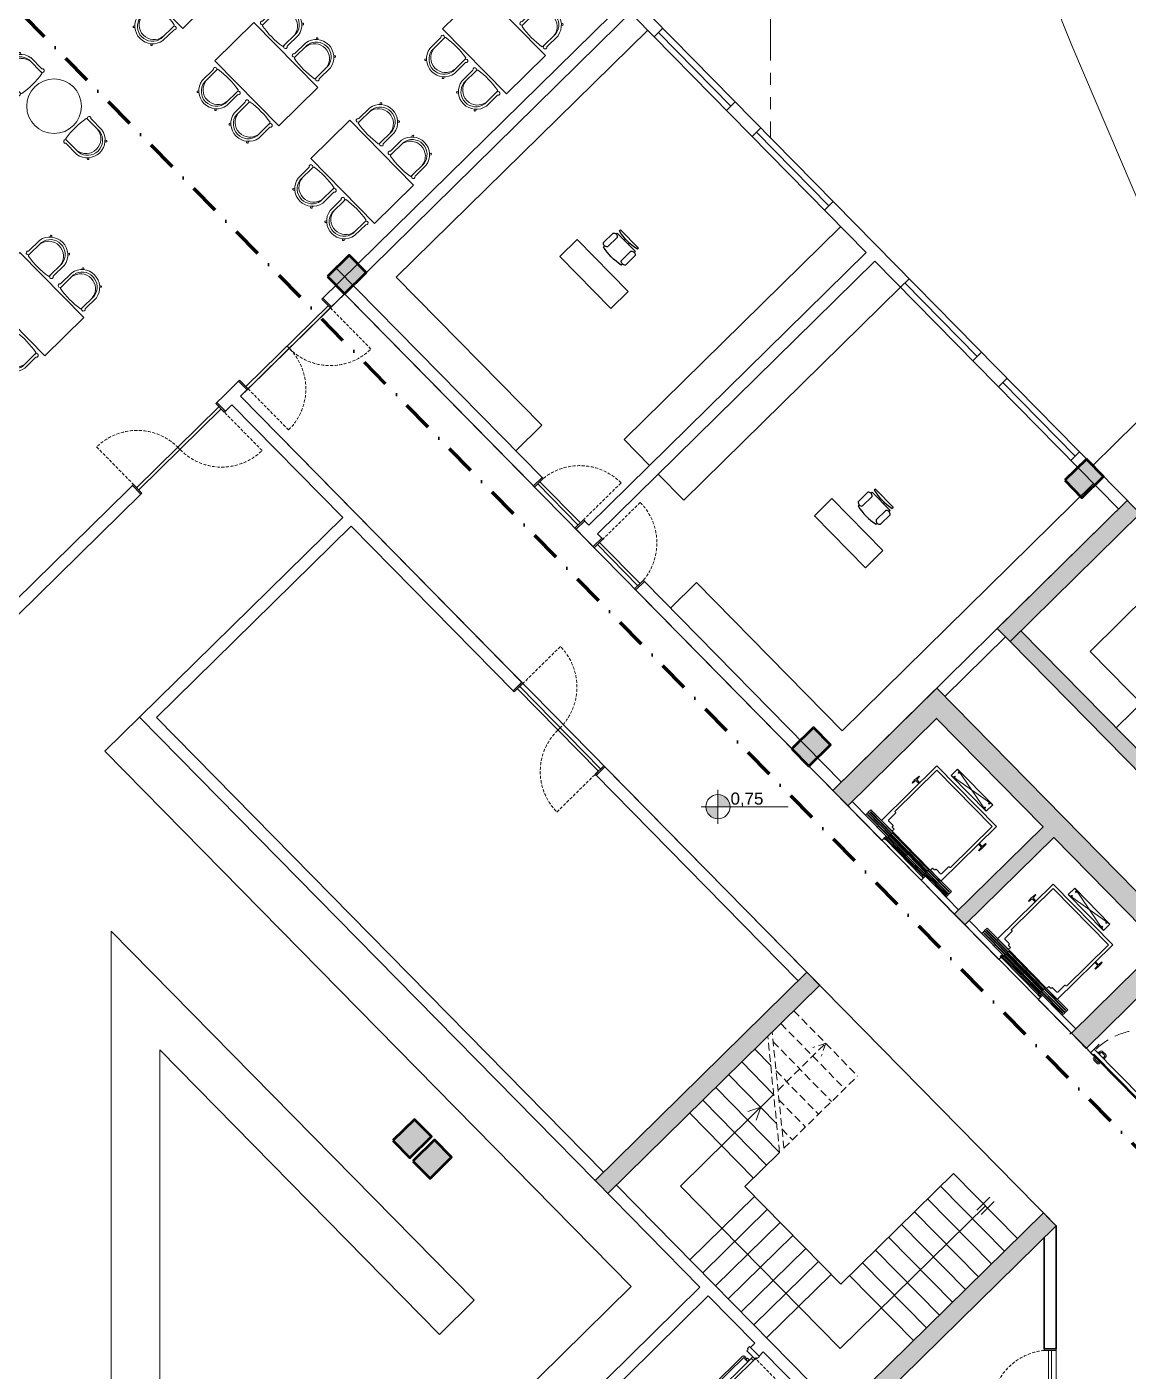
# Model space of a CAD drawing. Header units: millimetres. Extents: x -5316 to 10114, y -10026 to 11025.
# Drawn here: x 740 to 2552, y 3599 to 5811 of the extents above; entities that cross this region are included whole.
import ezdxf

# ---------------------------------------------------------------- set-up
doc = ezdxf.new("R2010")
doc.units = ezdxf.units.MM
for name, pattern in [('CENTER2', [28.575, 19.05, -3.175, 3.175, -3.175]), ('DASHDOT2', [0.5, 0.25, -0.125, 0, -0.125]), ('DUZ', [0]), ('HIDDEN', [0.375, 0.25, -0.125]), ('HIDDEN2', [0.1875, 0.125, -0.0625]), ('PHANTOM', [2.5, 1.25, -0.25, 0.25, -0.25, 0.25, -0.25])]:
    doc.linetypes.add(name, pattern=pattern)
doc.layers.get('0').update_dxf_attribs({"lineweight": 0})
for name, color, linetype, lineweight in [('1m', 12, 'Continuous', 0), ('AKS', 31, 'CENTER2', 5), ('DUVAR', 1, 'Continuous', 35), ('E-Yangın KAPILARI_110_blok kasa', 140, 'Continuous', 13), ('H-ASANSOR', 46, 'Continuous', 5), ('karl', 50, 'Continuous', 20), ('kesit çizgisi', 2, 'DASHDOT2', 50), ('kolon', 5, 'Continuous', 53), ('KOT', 33, 'Continuous', 0), ('MTX-MERDIVEN', 140, 'DUZ', 18), ('MTX-SIVA', 33, 'Continuous', 15), ('PL-KAPI', 43, 'Continuous', 13), ('tefriş', 6, 'Continuous', 25), ('tefrişler', 13, 'Continuous', 5), ('öz-cam', 4, 'Continuous', 5)]:
    doc.layers.add(name, color=color, linetype=linetype, lineweight=lineweight)
doc.layers.add('kot yazıları', color=72, linetype='Continuous')
doc.layers.add('tarama_40', color=251, linetype='Continuous')
doc.styles.add('ATTR', font='romans.shx', dxfattribs={"width": 0.8, "height": 0.470416})
doc.styles.get("Standard").update_dxf_attribs({"font": 'arial.ttf'})

# ---------------------------------------------------------------- blocks, each defined once
blk = doc.blocks.new('şshj')
at = {"layer": 'H-ASANSOR'}
for p, q in [((27797.5, 10390.5), (27797.5, 10389.5)), ((27797.5, 10384), (27797.5, 10383)), ((27982.5, 10390.5), (27982.5, 10389.5)), ((27982.5, 10384), (27982.5, 10383))]:
    blk.add_line(p, q, dxfattribs=at)
for points in [[(27849.7, 10541.6), (27932.3, 10541.6), (27932.3, 10526.6), (27849.7, 10526.6)], [(27813, 10479.5), (27812.5, 10472.5), (27811.5, 10472.5), (27811, 10479.5), (27811, 10481.5), (27811.5, 10488.5), (27812.5, 10488.5), (27813, 10481.5), (27820, 10481.5), (27820, 10479.5)], [(27967, 10479.5), (27967.5, 10472.5), (27968.5, 10472.5), (27969, 10479.5), (27969, 10481.5), (27968.5, 10488.5), (27967.5, 10488.5), (27967, 10481.5), (27960, 10481.5), (27960, 10479.5)], [(27847, 10380), (27847, 10376), (27844.5, 10376), (27844.5, 10380)], [(27847.5, 10391.5), (27847.5, 10388.5), (27890, 10388.5), (27890, 10391.5)], [(27847.5, 10385), (27847.5, 10382), (27890, 10382), (27890, 10385)], [(27847.7, 10391.3), (27847.7, 10388.7), (27889.8, 10388.7), (27889.8, 10391.3)], [(27847.7, 10384.8), (27847.7, 10382.2), (27889.8, 10382.2), (27889.8, 10384.8)], [(27932.5, 10391.5), (27932.5, 10388.5), (27890, 10388.5), (27890, 10391.5)], [(27932.5, 10385), (27932.5, 10382), (27890, 10382), (27890, 10385)], [(27932.3, 10391.3), (27932.3, 10388.7), (27890.2, 10388.7), (27890.2, 10391.3)], [(27932.3, 10384.8), (27932.3, 10382.2), (27890.2, 10382.2), (27890.2, 10384.8)], [(27933, 10380), (27933, 10376), (27935.5, 10376), (27935.5, 10380)]]:
    blk.add_lwpolyline(points, close=True, dxfattribs=at)
at = {"layer": 'H-ASANSOR', "ltscale": 400}
for points in [[(27849.7, 10541.6), (27932.3, 10526.6)], [(27932.3, 10541.6), (27849.7, 10526.6)], [(27847.5, 10393), (27932.5, 10393)], [(27932.5, 10387), (27847.5, 10387)], [(27847.5, 10386.5), (27932.5, 10386.5)], [(27847.5, 10380), (27932.5, 10380)], [(27847.5, 10378), (27932.5, 10378)], [(27847.5, 10376), (27932.5, 10376)]]:
    blk.add_lwpolyline(points, dxfattribs=at)
at = {"layer": 'H-ASANSOR'}
blk.add_lwpolyline([(27960, 10393), (27960, 10521), (27820, 10521), (27820, 10393), (27845, 10393), (27845, 10398), (27841, 10398, -0.414214), (27840, 10399), (27840, 10400, 0.414214), (27839, 10401), (27829, 10401, -0.414214), (27828, 10402), (27828, 10418, 0.414214), (27827, 10419), (27826, 10419, -0.414214), (27825, 10420), (27825, 10516), (27955, 10516), (27955, 10420, -0.414214), (27954, 10419), (27953, 10419, 0.414214), (27952, 10418), (27952, 10402, -0.414214), (27951, 10401), (27941, 10401, 0.414214), (27940, 10400), (27940, 10399, -0.414214), (27939, 10398), (27935, 10398), (27935, 10393), (27960, 10393)], format="xyb", dxfattribs=at)
for points in [[(27847.5, 10388.5), (27847.5, 10387), (27795.5, 10387), (27795.5, 10393), (27847.5, 10393), (27847.5, 10391.5)], [(27847.5, 10382), (27847.5, 10380.5), (27795.5, 10380.5), (27795.5, 10386.5), (27847.5, 10386.5), (27847.5, 10385)], [(27847.5, 10390.5), (27797.5, 10390.5)], [(27847.5, 10389.5), (27797.5, 10389.5)], [(27847.5, 10384), (27797.5, 10384)], [(27847.5, 10383), (27797.5, 10383)], [(27847.5, 10380.5), (27847.5, 10375.5), (27844, 10375.5), (27844, 10380.5), (27847.5, 10380.5)], [(27932.5, 10388.5), (27932.5, 10387), (27984.5, 10387), (27984.5, 10393), (27932.5, 10393), (27932.5, 10391.5)], [(27932.5, 10390.5), (27982.5, 10390.5)], [(27932.5, 10389.5), (27982.5, 10389.5)], [(27932.5, 10382), (27932.5, 10380.5), (27984.5, 10380.5), (27984.5, 10386.5), (27932.5, 10386.5), (27932.5, 10385)], [(27932.5, 10384), (27982.5, 10384)], [(27932.5, 10383), (27982.5, 10383)], [(27932.5, 10380.5), (27932.5, 10375.5), (27936, 10375.5), (27936, 10380.5), (27932.5, 10380.5)]]:
    blk.add_lwpolyline(points, dxfattribs=at)
for centre in [(27855.4, 10538.8), (27855.4, 10529.5), (27926.6, 10538.8), (27926.6, 10529.5)]:
    blk.add_circle(centre, 0.852, dxfattribs=at)
blk = doc.blocks.new('yangın')
at = {"layer": 'E-Yangın KAPILARI_110_blok kasa', "ltscale": 0.0022}
for p, q in [((21347.7, 82414.5), (21347.7, 82536.1)), ((21234.2, 82414.5), (21234.2, 82423.1)), ((21347.7, 82423.1), (21234.2, 82423.1)), ((21246.8, 82424.1), (21242.4, 82424.1)), ((21242.4, 82423.1), (21242.4, 82424.1)), ((21243.5, 82424.1), (21243.5, 82426.9)), ((21245.7, 82424.1), (21245.7, 82426.9)), ((21246.7, 82430.1), (21253.8, 82430.1)), ((21253.8, 82427.9), (21246.7, 82427.9)), ((21246.8, 82423.1), (21246.8, 82424.1)), ((21254.8, 82424.1), (21254.8, 82426.9)), ((21254.8, 82424.1), (21257, 82424.1)), ((21257, 82424.1), (21257, 82426.9)), ((21239.9, 82414.5), (21234.2, 82414.5)), ((21344.5, 82416.7), (21239.9, 82416.7)), ((21239.9, 82414.5), (21239.9, 82416.7)), ((21242.4, 82416.6), (21242.4, 82415.6)), ((21246.8, 82415.6), (21242.4, 82415.6)), ((21243.5, 82415.6), (21243.5, 82412.8)), ((21245.7, 82415.6), (21245.7, 82412.8)), ((21253.8, 82411.8), (21246.7, 82411.8)), ((21253.8, 82409.6), (21246.7, 82409.6)), ((21246.8, 82416.6), (21246.8, 82415.6)), ((21254.8, 82415.6), (21254.8, 82412.8)), ((21254.8, 82415.6), (21257, 82415.6)), ((21257, 82415.6), (21257, 82412.8)), ((21344.5, 82416.7), (21344.5, 82414.5)), ((21344.5, 82414.5), (21347.7, 82414.5))]:
    blk.add_line(p, q, dxfattribs=at)
at = {"layer": 'E-Yangın KAPILARI_110_blok kasa', "linetype": 'HIDDEN', "ltscale": 100}
blk.add_arc((21348.1, 82424.4), 111.7, 89.9387, 180.6615, dxfattribs=at)
at = {"layer": 'E-Yangın KAPILARI_110_blok kasa', "ltscale": 0.0022}
for centre, radius, start, end in [((21246.7, 82426.9), 3.2, 90, 180), ((21246.7, 82426.9), 1, 90, 180), ((21253.8, 82426.9), 3.2, 0, 90), ((21253.8, 82426.9), 1, 0, 90), ((21246.7, 82412.8), 3.2, 180, 270), ((21246.7, 82412.8), 1, 180, 270), ((21253.8, 82412.8), 3.2, 270, 0), ((21253.8, 82412.8), 1, 270, 0)]:
    blk.add_arc(centre, radius, start, end, dxfattribs=at)
blk = doc.blocks.new('kapı4')
at = {"layer": 'PL-KAPI', "lineweight": 15}
for p, q in [((43312.3, 82762.7), (43312.3, 82667.7)), ((43317.3, 82762.7), (43317.3, 82667.7)), ((43317.3, 82667.7), (43312.3, 82667.7))]:
    blk.add_line(p, q, dxfattribs=at)
for points in [[(43324.7, 82765.2), (43324.7, 82762.7), (43304.7, 82762.7), (43304.7, 82765.2)], [(43324.7, 82667.7), (43324.7, 82665.2), (43304.7, 82665.2), (43304.7, 82667.7)]]:
    blk.add_lwpolyline(points, close=True, dxfattribs=at)
at = {"layer": 'PL-KAPI', "linetype": 'HIDDEN', "ltscale": 20}
blk.add_lwpolyline([(43324.7, 82667.7, 0.384846), (43411.1, 82762.7), (43316.1, 82762.7)], format="xyb", dxfattribs=at)
blk = doc.blocks.new('kapı2')
at = {"layer": 'PL-KAPI'}
for p, q in [((45248.6, 82797.9), (45336.1, 82797.9)), ((45253.6, 82798.4), (45253.6, 82800.5)), ((45255.5, 82798.4), (45255.5, 82800.5)), ((45248.6, 82792.9), (45336.1, 82792.9)), ((45256.4, 82791.8), (45252.8, 82791.8)), ((45328.4, 82791.8), (45332, 82791.8))]:
    blk.add_line(p, q, dxfattribs=at)
at = {"layer": 'PL-KAPI', "color": 251, "linetype": 'HIDDEN', "ltscale": 20, "true_color": 0x505050}
blk.add_lwpolyline([(45244.1, 82797.9, -0.420196), (45340.8, 82896.6), (45340.8, 82797.9)], format="xyb", dxfattribs=at)
at = {"layer": 'PL-KAPI'}
for points in [[(45236.9, 82797.9), (45236.9, 82799.9), (45241.9, 82799.9), (45241.9, 82797.9), (45241.9, 82797.9), (45243.9, 82797.9), (45243.9, 82796.4), (45244.9, 82796.4), (45244.9, 82778.9), (45241.9, 82778.9), (45241.9, 82776.9), (45236.9, 82776.9), (45236.9, 82778.9)], [(45257.1, 82797.9), (45257.1, 82798.4), (45252.1, 82798.4), (45252.1, 82797.9)], [(45347.9, 82797.9), (45347.9, 82799.9), (45342.9, 82799.9), (45342.9, 82797.9), (45342.9, 82797.9), (45340.9, 82797.9), (45340.9, 82796.4), (45339.9, 82796.4), (45339.9, 82778.9), (45342.9, 82778.9), (45342.9, 82776.9), (45347.9, 82776.9), (45347.9, 82778.9)], [(45256.4, 82792.9), (45256.4, 82788.3), (45252.8, 82788.3), (45252.8, 82792.9)], [(45256.4, 82788.3), (45256.4, 82782.9), (45328.4, 82782.9), (45328.4, 82788.3)], [(45328.4, 82792.9), (45328.4, 82788.3), (45332, 82788.3), (45332, 82792.9)]]:
    blk.add_lwpolyline(points, dxfattribs=at)
for points in [[(45244.1, 82797.9), (45248.6, 82797.9), (45248.6, 82792.9), (45245.1, 82792.9), (45245.1, 82796.4), (45244.1, 82796.4)], [(45340.7, 82797.9), (45336.1, 82797.9), (45336.1, 82792.9), (45339.7, 82792.9), (45339.7, 82796.4), (45340.7, 82796.4)]]:
    blk.add_lwpolyline(points, close=True, dxfattribs=at)
blk.add_lwpolyline([(45254.4, 82788.3), (45254.4, 82782.4, 0.414214), (45256.4, 82780.4), (45328.4, 82780.4, 0.414214), (45330.4, 82782.4), (45330.4, 82788.3)], format="xyb", dxfattribs=at)
for centre, radius in [((45254.6, 82802.8), 2.5), ((45340.8, 82798.8), 0.75)]:
    blk.add_circle(centre, radius, dxfattribs=at)
blk = doc.blocks.new('masa2')
at = {"layer": 'tefrişler'}
for p, q in [((43537.6, 81633.1), (43539.3, 81631.7)), ((43541.2, 81633.9), (43539.2, 81635.1)), ((43582.7, 81641.9), (43557, 81641.9)), ((43587.3, 81637.3), (43557.5, 81637.3)), ((43691.8, 81637.3), (43721.6, 81637.3)), ((43696.4, 81641.9), (43722.2, 81641.9)), ((43737.9, 81633.9), (43739.9, 81635.1)), ((43741.5, 81633.1), (43739.8, 81631.7)), ((43537.6, 81592.9), (43539.3, 81594.3)), ((43541.2, 81592.2), (43539.2, 81590.9)), ((43582.7, 81584.1), (43557, 81584.1)), ((43587.3, 81588.7), (43557.5, 81588.7)), ((43691.8, 81588.7), (43721.6, 81588.7)), ((43696.4, 81584.1), (43722.2, 81584.1)), ((43737.9, 81592.2), (43739.9, 81590.9)), ((43741.5, 81592.9), (43739.8, 81594.3)), ((43537.6, 81558.1), (43539.3, 81556.7)), ((43541.2, 81558.9), (43539.2, 81560.1)), ((43582.7, 81566.9), (43557, 81566.9)), ((43587.3, 81562.3), (43557.5, 81562.3)), ((43691.8, 81562.3), (43721.6, 81562.3)), ((43696.4, 81566.9), (43722.2, 81566.9)), ((43737.9, 81558.9), (43739.9, 81560.1)), ((43741.5, 81558.1), (43739.8, 81556.7)), ((43537.6, 81517.9), (43539.3, 81519.3)), ((43541.2, 81517.2), (43539.2, 81515.9)), ((43587.3, 81513.7), (43557.5, 81513.7)), ((43691.8, 81513.7), (43721.6, 81513.7)), ((43737.9, 81517.2), (43739.9, 81515.9)), ((43741.5, 81517.9), (43739.8, 81519.3)), ((43582.7, 81509.1), (43557, 81509.1)), ((43696.4, 81509.1), (43722.2, 81509.1))]:
    blk.add_line(p, q, dxfattribs=at)
blk.add_lwpolyline([(43594.6, 81650.5), (43684.6, 81650.5), (43684.6, 81500.5), (43594.6, 81500.5)], close=True, dxfattribs=at)
for centre, radius, start, end in [((43561.9, 81613), 29.3, 99.6207, 260.3793), ((43561.1, 81613), 24.6, 98.4522, 261.5478), ((43539, 81633.6), 1.49, 81.6625, 200.1786), ((43564.9, 81613), 24.5, 97.5642, 262.4358), ((43585.3, 81640.4), 3.06, 270, 149.2929), ((43587.3, 81636.3), 1, 0, 90), ((43446.6, 81613), 143.7, 350.6613, 9.3387), ((43832.5, 81613), 143.7, 170.6613, 189.3387), ((43693.8, 81640.4), 3.06, 30.7071, 270), ((43691.8, 81636.3), 1, 90, 180), ((43714.2, 81613), 24.5, 277.5642, 82.4358), ((43718, 81613), 24.6, 278.4522, 81.5478), ((43717.3, 81613), 29.3, 279.6207, 80.3793), ((43740.1, 81633.6), 1.49, 339.8214, 98.3375), ((43539, 81592.4), 1.49, 159.8214, 278.3375), ((43585.3, 81585.6), 3.06, 210.7071, 90), ((43587.3, 81589.7), 1, 270, 0), ((43693.8, 81585.6), 3.06, 90, 329.2929), ((43691.8, 81589.7), 1, 180, 270), ((43740.1, 81592.4), 1.49, 261.6625, 20.1786), ((43561.9, 81538), 29.3, 99.6207, 260.3793), ((43561.1, 81538), 24.6, 98.4522, 261.5478), ((43539, 81558.6), 1.49, 81.6625, 200.1786), ((43564.9, 81538), 24.5, 97.5642, 262.4358), ((43585.3, 81565.4), 3.06, 270, 149.2929), ((43587.3, 81561.3), 1, 0, 90), ((43446.6, 81538), 143.7, 350.6613, 9.3387), ((43832.5, 81538), 143.7, 170.6613, 189.3387), ((43693.8, 81565.4), 3.06, 30.7071, 270), ((43691.8, 81561.3), 1, 90, 180), ((43714.2, 81538), 24.5, 277.5642, 82.4358), ((43718, 81538), 24.6, 278.4522, 81.5478), ((43717.3, 81538), 29.3, 279.6207, 80.3793), ((43740.1, 81558.6), 1.49, 339.8214, 98.3375), ((43539, 81517.4), 1.49, 159.8214, 278.3375), ((43585.3, 81510.6), 3.06, 210.7071, 90), ((43587.3, 81514.7), 1, 270, 0), ((43693.8, 81510.6), 3.06, 90, 329.2929), ((43691.8, 81514.7), 1, 180, 270), ((43740.1, 81517.4), 1.49, 261.6625, 20.1786)]:
    blk.add_arc(centre, radius, start, end, dxfattribs=at)
blk = doc.blocks.new('san')
at = {"layer": 'tefrişler'}
for p, q in [((43747.7, 82318.1), (43777.5, 82318.1)), ((43752.3, 82322.7), (43778, 82322.7)), ((43793.8, 82314.6), (43795.8, 82315.9)), ((43797.4, 82313.9), (43795.7, 82312.5)), ((43747.7, 82269.5), (43777.5, 82269.5)), ((43793.8, 82272.9), (43795.8, 82271.7)), ((43797.4, 82273.7), (43795.7, 82275.1)), ((43752.3, 82264.8), (43778, 82264.8))]:
    blk.add_line(p, q, dxfattribs=at)
for centre, radius, start, end in [((43888.4, 82293.8), 143.7, 170.6613, 189.3387), ((43749.7, 82321.1), 3.06, 30.7071, 270), ((43747.7, 82317.1), 1, 90, 180), ((43770.1, 82293.8), 24.5, 277.5642, 82.4358), ((43773.9, 82293.8), 24.6, 278.4522, 81.5478), ((43773.1, 82293.8), 29.3, 279.6207, 80.3793), ((43796, 82314.4), 1.49, 339.8214, 98.3375), ((43749.7, 82266.4), 3.06, 90, 329.2929), ((43747.7, 82270.5), 1, 180, 270), ((43796, 82273.2), 1.49, 261.6625, 20.1786)]:
    blk.add_arc(centre, radius, start, end, dxfattribs=at)
blk = doc.blocks.new('san1')
at = {"layer": 'tefrişler'}
for p, q in [((43592.1, 82313.9), (43593.8, 82312.5)), ((43595.7, 82314.6), (43593.7, 82315.9)), ((43637.2, 82322.7), (43611.5, 82322.7)), ((43641.8, 82318.1), (43612, 82318.1)), ((43592.1, 82273.7), (43593.8, 82275.1)), ((43595.7, 82272.9), (43593.7, 82271.7)), ((43641.8, 82269.5), (43612, 82269.5)), ((43637.2, 82264.8), (43611.5, 82264.8))]:
    blk.add_line(p, q, dxfattribs=at)
for centre, radius, start, end in [((43616.4, 82293.8), 29.3, 99.6207, 260.3793), ((43615.6, 82293.8), 24.6, 98.4522, 261.5478), ((43593.5, 82314.4), 1.49, 81.6625, 200.1786), ((43619.4, 82293.8), 24.5, 97.5642, 262.4358), ((43639.8, 82321.1), 3.06, 270, 149.2929), ((43641.8, 82317.1), 1, 0, 90), ((43501.1, 82293.8), 143.7, 350.6613, 9.3387), ((43593.5, 82273.2), 1.49, 159.8214, 278.3375), ((43639.8, 82266.4), 3.06, 210.7071, 90), ((43641.8, 82270.5), 1, 270, 0)]:
    blk.add_arc(centre, radius, start, end, dxfattribs=at)
blk = doc.blocks.new('tthtrh')
at = {"layer": 'tefrişler'}
blk.add_circle((43694.4, 82293.8), 45, dxfattribs=at)
at = {"layer": 'DUVAR'}
for name in ['san1', 'san']:
    blk.add_blockref(name, (0, 0), dxfattribs=at)
blk = doc.blocks.new('http...pointasearch.autodesk.com.GeneralSymbolsCatalog.idropxml.DESK_CHAIR.xml.DESK_CHAIR')
at = {"linetype": 'Continuous'}
for p, q in [((-8.5, 0), (-8.5, -1)), ((-8.5, 0), (8.5, 0)), ((8.5, 0), (8.5, -1)), ((-10.5, -5), (-10.5, -14)), ((-8.5, -3), (-8.5, -4)), ((-8.5, -3), (8.5, -3)), ((-6.5, -14), (-6.5, -5)), ((-2, -3), (-2, -1.9355)), ((2, -1.9576), (2, -3)), ((6.5, -5), (6.5, -14)), ((8.5, -3), (8.5, -4)), ((10.5, -14), (10.5, -5)), ((-8.5, -15), (-8.5, -16)), ((8.5, -15), (8.5, -16))]:
    blk.add_line(p, q, dxfattribs=at)
for centre, radius, start, end in [((-8.5, -6.5), 2.5, 36.8699, 143.1301), ((0, 34.625), 36.625, 256.5803, 283.4197), ((8.5, -6.5), 2.5, 36.8699, 143.1301), ((-8.5, -12.5), 2.5, 216.8699, 323.1301), ((0, 19.625), 36.625, 256.5803, 283.4197), ((8.5, -12.5), 2.5, 216.8699, 323.1301)]:
    blk.add_arc(centre, radius, start, end, dxfattribs=at)
at = {"style": 'ATTR', "width": 0.8, "flags": 9}
blk.add_attdef('ESTCODE', (0, 0), '', height=0.0042, dxfattribs=at)
blk = doc.blocks.new('HJU M K')
at = {"layer": 'tefriş'}
for p, q in [((-1548.4, 4676.3), (-1668.1, 4667.1)), ((-1545.4, 4636.4), (-1548.4, 4676.3)), ((-1668.1, 4667.1), (-1665, 4627.2))]:
    blk.add_line(p, q, dxfattribs=at)
blk.add_lwpolyline([(-1665, 4627.2), (-1545.4, 4636.4)], dxfattribs=at)
at = {"layer": 'tefriş', "extrusion": (0, 0, -1), "xscale": 2.476190476445482, "yscale": 2.476190476445482, "zscale": -2.476190476190476, "rotation": 355.576745462654}
blk.add_blockref('http...pointasearch.autodesk.com.GeneralSymbolsCatalog.idropxml.DESK_CHAIR.xml.DESK_CHAIR', (1613.1, 4733.6), dxfattribs=at)
blk = doc.blocks.new('WEFWEF')
at = {"layer": 'DUVAR'}
for p, q in [((46510.2, 84043.8), (46510.2, 84023.8)), ((46610.2, 84043.8), (46610.2, 84023.8))]:
    blk.add_line(p, q, dxfattribs=at)
at = {"layer": 'PL-KAPI', "lineweight": 15}
for p, q in [((46512.7, 84036.3), (46512.7, 84031.3)), ((46607.7, 84036.3), (46512.7, 84036.3)), ((46607.7, 84031.3), (46512.7, 84031.3))]:
    blk.add_line(p, q, dxfattribs=at)
at = {"layer": 'PL-KAPI', "linetype": 'HIDDEN', "ltscale": 20}
blk.add_lwpolyline([(46512.7, 84043.8, -0.384846), (46607.7, 84130.2), (46607.7, 84035.2)], format="xyb", dxfattribs=at)
at = {"layer": 'PL-KAPI', "lineweight": 15}
for points in [[(46512.7, 84043.8), (46510.2, 84043.8), (46510.2, 84023.8), (46512.7, 84023.8)], [(46610.2, 84043.8), (46607.7, 84043.8), (46607.7, 84023.8), (46610.2, 84023.8)]]:
    blk.add_lwpolyline(points, close=True, dxfattribs=at)
blk = doc.blocks.new('kapı1')
at = {"layer": 'PL-KAPI', "lineweight": 15}
for p, q in [((41680.5, 82762.7), (41680.5, 82572.7)), ((41685.5, 82762.7), (41685.5, 82572.7)), ((41685.5, 82667.7), (41680.5, 82667.7))]:
    blk.add_line(p, q, dxfattribs=at)
for points in [[(41693, 82765.2), (41693, 82762.7), (41673, 82762.7), (41673, 82765.2)], [(41673, 82572.7), (41673, 82570.2), (41693, 82570.2), (41693, 82572.7)]]:
    blk.add_lwpolyline(points, close=True, dxfattribs=at)
at = {"layer": 'PL-KAPI', "linetype": 'HIDDEN', "ltscale": 20}
for points in [[(41684.4, 82667.7, 0.414214), (41779.4, 82762.7), (41684.4, 82762.7)], [(41679.4, 82667.7, 0.414214), (41584.4, 82572.7), (41679.4, 82572.7)]]:
    blk.add_lwpolyline(points, format="xyb", dxfattribs=at)
blk = doc.blocks.new('kapı-flat-3')
at = {"layer": 'PL-KAPI'}
for p, q in [((89655.2, 26034.2), (89519.7, 25901)), ((89658.7, 26030.6), (89523.2, 25897.4)), ((89590.9, 25964), (89587.4, 25967.6))]:
    blk.add_line(p, q, dxfattribs=at)
for points in [[(89660.5, 26032.3), (89658.7, 26030.6), (89644.7, 26044.8), (89646.4, 26046.6)], [(89523.2, 25897.4), (89521.4, 25895.6), (89507.4, 25909.9), (89509.2, 25911.7)]]:
    blk.add_lwpolyline(points, close=True, dxfattribs=at)
at = {"layer": 'PL-KAPI', "linetype": 'HIDDEN', "ltscale": 20}
for points in [[(89590.9, 25964, 0.414214), (89725.3, 25962.8), (89658.7, 26030.6)], [(89590.9, 25964, -0.414214), (89589.8, 25829.6), (89523.2, 25897.4)]]:
    blk.add_lwpolyline(points, format="xyb", dxfattribs=at)

msp = doc.modelspace()

# ---------------------------------------------------------------- hatches: boundary and pattern name
at = {"layer": 'karl'}
h = msp.add_hatch(color=7, dxfattribs=at)
h.dxf.hatch_style = 1
h.paths.add_polyline_path([(1896.6, 4527.6, 0.414214), (1876.7, 4547.4), (1876.7, 4527.6)])
h.paths.add_polyline_path([(1876.7, 4527.6), (1856.8, 4527.6, 0.414214), (1876.7, 4507.7)])
at = {"layer": 'kolon'}
for points in [[(1262.5, 5371.4), (1298.1, 5406.5), (1270.1, 5435), (1234.4, 5400)], [(2475.4, 5036.2), (2511, 5071.3), (2483, 5099.8), (2447.3, 5064.8)], [(2026.1, 4594.6), (2061.8, 4629.6), (2033.7, 4658.2), (1998.1, 4623.1)], [(1370, 3949.6), (1405.7, 3984.7), (1377.6, 4013.2), (1342, 3978.2)], [(1403, 3915.9), (1438.6, 3951), (1410.6, 3979.5), (1374.9, 3944.5)]]:
    msp.add_hatch(color=256, dxfattribs=at).paths.add_polyline_path(points)
at = {"layer": 'tarama_40'}
for points in [[(2336.3, 4821), (2357.3, 4799.6), (2571.3, 5009.9), (2550.2, 5031.3)], [(2375.2, 4817.2), (2357.4, 4799.7), (2767.9, 4382.1), (2785.7, 4399.6)], [(2433.3, 3838), (2084.6, 3495.2), (2063.6, 3516.6), (2412.3, 3859.4)]]:
    msp.add_hatch(color=256, dxfattribs=at).paths.add_polyline_path(points)
at = {"layer": 'tarama_40', "linetype": 'ByBlock'}
msp.add_hatch(color=256, dxfattribs=at).paths.add_polyline_path([(2236.9, 4722.5), (2065.7, 4554.3), (2090.3, 4529.3), (2236.5, 4673), (2411.7, 4494.8), (2265.5, 4351), (2283.1, 4333.2), (2429.2, 4476.9), (2604.5, 4298.6), (2458.3, 4154.9), (2482.8, 4130), (2654, 4298.2)])
at = {"layer": 'tarama_40'}
h = msp.add_hatch(color=256, dxfattribs=at)
h.paths.add_polyline_path([(2044.2, 4233.8), (1716.9, 3912), (1695.9, 3933.4), (2023.2, 4255.2)])
h.paths.add_polyline_path([(1674.5, 3912.4), (1695.9, 3933.4), (1716.9, 3912), (1695.5, 3891)])

# ---------------------------------------------------------------- linework, layer by layer
at = {"layer": '1m', "color": 252, "lineweight": 0, "true_color": 0x939598}
msp.add_lwpolyline([(2914.2, 4759.5), (2781.4, 5043.4), (2617.3, 5409.1), (2458.8, 5780.4), (2309.1, 6152.4), (2169.3, 6519.7), (2039.6, 6876.9), (1920.6, 7218.8), (1812.6, 7539.9), (1716.2, 7834.9)], dxfattribs=at)
at = {"layer": 'AKS', "linetype": 'PHANTOM', "ltscale": 80}
for p, q in [((1963.4, 8055.4), (1963.4, 5628.4)), ((2493.5, 5089.1), (2849.8, 5439.4))]:
    msp.add_line(p, q, dxfattribs=at)
at = {"layer": 'DUVAR'}
for p, q in [((2120.9, 5439.6), (832.9, 6749.8)), ((2981.8, 4592.4), (847.2, 6763.9)), ((1733.4, 5862.4), (1225.2, 5362.8)), ((1747.4, 5848.1), (1239.2, 5348.6)), ((1664.5, 4991), (2120.9, 5439.6)), ((1678.5, 4976.7), (2134.9, 5425.4)), ((2535.7, 5017.7), (2134.9, 5425.4)), ((1234.4, 5400), (1573, 5055.5)), ((1248.7, 5414), (1587.3, 5069.5)), ((1239.2, 5348.6), (1225.2, 5362.8)), ((1089.7, 5229.7), (1063, 5203.4)), ((1103.7, 5215.4), (1089.7, 5229.7)), ((1063, 5203.4), (1052.4, 5193)), ((1103.7, 5215.4), (1091.3, 5203.2)), ((1091.3, 5203.2), (1555.9, 4730.5)), ((1052.4, 5193), (1066.4, 5178.7)), ((1066.4, 5178.7), (1077, 5189.2)), ((1077, 5189.2), (1259.3, 5003.8)), ((906.1, 5049.2), (592.4, 4740.7)), ((906.1, 5049.2), (913.3, 5056.3)), ((913.3, 5056.3), (927.3, 5042)), ((927.3, 5042), (606.4, 4726.5)), ((2065.7, 4554.3), (2550, 5031.7)), ((1259.3, 5003.8), (924.8, 4675)), ((1273.3, 4989.5), (953.1, 4674.7)), ((1273.3, 4989.5), (1541.7, 4716.5)), ((1643.2, 4984.2), (1671.3, 4955.5)), ((1657.4, 4998.2), (1664.5, 4991)), ((1678.5, 4976.7), (1685.6, 4969.5)), ((1755.7, 4898.2), (2080, 4568.3)), ((1741.4, 4884.2), (2876.1, 3729.9)), ((2250.2, 4709), (2350, 4807.1)), ((1554.2, 4732.3), (1539.9, 4718.3)), ((1674.5, 3912.4), (924.8, 4675)), ((1688.7, 3926.4), (953.1, 4674.7)), ((1674.9, 4581), (2008.9, 4241.2)), ((1690.9, 4593.2), (1676.6, 4579.2)), ((1689.1, 4595), (2023.2, 4255.2)), ((2153.5, 4479.3), (2097.4, 4536.3)), ((2090.3, 4529.3), (2146.4, 4472.3)), ((2153.5, 4479.3), (2146.4, 4472.3)), ((2218, 4413.7), (2210.9, 4406.7)), ((2265.5, 4351), (2210.9, 4406.7)), ((2218, 4413.7), (2272.7, 4358.1)), ((2346.3, 4283.2), (2290.2, 4340.2)), ((2283.1, 4333.2), (2339.1, 4276.2)), ((2346.3, 4283.2), (2339.1, 4276.2)), ((2410.8, 4217.6), (2403.6, 4210.6)), ((2458.3, 4154.9), (2403.6, 4210.6)), ((2410.8, 4217.6), (2465.4, 4161.9)), ((2489.9, 4122.8), (2504.1, 4136.9)), ((1709.8, 3905), (2077.8, 3530.6)), ((2433.3, 3838), (2433.3, 3635.3)), ((2413.3, 3818.4), (2413.3, 3635.3)), ((1846.9, 3737), (1558.4, 3453.3)), ((1860.9, 3722.7), (1572.4, 3439.1)), ((1937.4, 3645), (1930.2, 3638)), ((1944.3, 3623.7), (1930.2, 3638)), ((1951.4, 3630.7), (1944.3, 3623.7)), ((2413.3, 3635.3), (2433.3, 3635.3))]:
    msp.add_line(p, q, dxfattribs=at)
at = {"layer": 'DUVAR', "color": 251, "lineweight": 0, "true_color": 0x636466}
for p, q in [((1262.5, 5371.4), (1091.3, 5203.2)), ((2875.9, 3730.1), (1262.5, 5371.4)), ((1091.3, 5203.2), (2433.3, 3838)), ((2433.3, 3838), (2433.3, 3507.9))]:
    msp.add_line(p, q, dxfattribs=at)
at = {"layer": 'DUVAR'}
for points in [[(2550.2, 5031.3), (2571.3, 5009.9), (2357.3, 4799.6), (2336.3, 4821)], [(2375.2, 4817.2), (2785.7, 4399.6), (2767.9, 4382.1), (2357.4, 4799.7)]]:
    msp.add_lwpolyline(points, close=True, dxfattribs=at)
for points in [[(2236.9, 4722.5), (2236.9, 4722.5), (2065.7, 4554.3), (2090.3, 4529.3), (2236.5, 4673), (2411.7, 4494.8), (2265.5, 4351), (2283.1, 4333.2), (2429.2, 4476.9), (2604.5, 4298.6), (2458.3, 4154.9), (2482.8, 4130), (2654, 4298.2), (2236.9, 4722.5), (2236.9, 4722.5)], [(1695.5, 3891), (2044.2, 4233.8), (2023.2, 4255.2), (1674.5, 3912.4), (1846.9, 3737)], [(1951.4, 3630.7), (2084.6, 3495.2), (2433.3, 3838), (2412.3, 3859.4), (2063.6, 3516.6)], [(1860.9, 3722.7), (1937.4, 3645)]]:
    msp.add_lwpolyline(points, dxfattribs=at)
at = {"layer": 'kesit çizgisi', "lineweight": 100, "ltscale": 200}
msp.add_lwpolyline([(6428, -4542.1), (3435.2, -1497.7), (3435.2, 3082.1), (-511.5, 7096.9)], dxfattribs=at)
at = {"layer": 'kolon'}
for points in [[(1234.4, 5400), (1262.5, 5371.4), (1298.1, 5406.5), (1270.1, 5435)], [(2447.3, 5064.8), (2475.4, 5036.2), (2511, 5071.3), (2483, 5099.8)], [(1998.1, 4623.1), (2026.1, 4594.6), (2061.8, 4629.6), (2033.7, 4658.2)], [(1342, 3978.2), (1370, 3949.6), (1405.7, 3984.7), (1377.6, 4013.2)], [(1374.9, 3944.5), (1403, 3915.9), (1438.6, 3951), (1410.6, 3979.5)]]:
    msp.add_lwpolyline(points, close=True, dxfattribs=at)
at = {"layer": 'KOT'}
for p, q in [((1876.7, 4555.4), (1876.7, 4499.7)), ((1848.9, 4527.6), (1992.4, 4527.6))]:
    msp.add_line(p, q, dxfattribs=at)
msp.add_circle((1876.7, 4527.6), 19.9, dxfattribs=at)
at = {"layer": 'MTX-MERDIVEN'}
for p, q in [((1761.2, 5805.6), (1347.5, 5399)), ((1722.3, 5131.9), (2078.8, 5482.4)), ((1347.5, 5399), (1587.1, 5155.3)), ((1820.4, 5032.1), (2177, 5382.6)), ((1544.3, 5113.3), (1587.1, 5155.3)), ((1722.3, 5131.9), (1764.4, 5089.1)), ((1820.4, 5032.1), (1778.4, 5074.9)), ((2494.7, 5059.4), (2081, 4652.8)), ((1798.7, 4854.4), (1841.5, 4896.5)), ((2081, 4652.8), (1841.5, 4896.5))]:
    msp.add_line(p, q, dxfattribs=at)
at = {"layer": 'MTX-MERDIVEN', "ltscale": 100}
for p, q in [((867.8, 4618.9), (924.8, 4675)), ((1733.8, 3737.9), (867.8, 4618.9)), ((878.3, 4322.9), (878.3, 3352.2)), ((1475.5, 3715.4), (878.3, 4322.9)), ((958.3, 4127.4), (958.3, 3352.2)), ((1418.5, 3659.3), (958.3, 4127.4)), ((1937.3, 4128.6), (1963.6, 4101.9)), ((1915.9, 4107.6), (1968.4, 4054.1)), ((1894.5, 4086.6), (1973.3, 4006.4)), ((1873.1, 4065.6), (1978.2, 3958.6)), ((1851.7, 4044.5), (1956.8, 3937.6)), ((1947.1, 4033.1), (1925.8, 4026.2)), ((1947.1, 4033.1), (1939.8, 4011.9)), ((1830.3, 4023.5), (1935.5, 3916.5)), ((2369.5, 3817.3), (2264.3, 3924.3)), ((2348.1, 3796.3), (2242.9, 3903.3)), ((1937, 3886.5), (1830.7, 3782)), ((2326.7, 3775.3), (2221.5, 3882.3)), ((2302.7, 3863.9), (2324.1, 3884.9)), ((2309.7, 3856.7), (2331.1, 3877.8)), ((1958, 3865.1), (1851.7, 3760.6)), ((2305.3, 3754.3), (2200.2, 3861.2)), ((1979, 3843.7), (1872.8, 3739.2)), ((2283.9, 3733.2), (2178.8, 3840.2)), ((2000.1, 3822.3), (1893.8, 3717.8)), ((2262.5, 3712.2), (2157.4, 3819.2)), ((2021.1, 3800.9), (1914.8, 3696.4)), ((2241.1, 3691.2), (2136, 3798.1)), ((2042.1, 3779.5), (1935.9, 3675)), ((2219.7, 3670.1), (2114.6, 3777.1)), ((2063.1, 3758.1), (1956.9, 3653.6)), ((2198.3, 3649.1), (2093.2, 3756.1)), ((1733.8, 3737.9), (1502.3, 3510.4)), ((1475.5, 3715.4), (1418.5, 3659.3))]:
    msp.add_line(p, q, dxfattribs=at)
at = {"layer": 'MTX-MERDIVEN', "linetype": 'HIDDEN2', "ltscale": 100}
for p, q in [((2001.4, 4191.7), (2106.6, 4084.8)), ((1980.1, 4170.7), (2085.2, 4063.7)), ((1978.2, 3958.6), (1958.7, 4149.7)), ((1985.4, 3965.6), (1965.8, 4156.7)), ((1967.4, 4140.8), (2063.8, 4042.7)), ((2054, 4138.3), (2032.8, 4131.4)), ((2054, 4138.3), (2046.8, 4117.1)), ((1972.3, 4093), (2042.4, 4021.7)), ((1977.2, 4045.2), (2021, 4000.6)), ((1982.1, 3997.4), (1999.6, 3979.6))]:
    msp.add_line(p, q, dxfattribs=at)
at = {"layer": 'MTX-MERDIVEN'}
for points in [[(2804.6, 4462.4), (2489.1, 4783.3), (2585.4, 4878), (2725.6, 4735.3)], [(2614.3, 4738.1), (2532.2, 4657.4)]]:
    msp.add_lwpolyline(points, dxfattribs=at)
at = {"layer": 'MTX-MERDIVEN', "linetype": 'HIDDEN2', "ltscale": 100}
for points in [[(1975.6, 4061.1), (2054, 4138.3)], [(1985.4, 3965.6), (2106.6, 4084.8)]]:
    msp.add_lwpolyline(points, dxfattribs=at)
at = {"layer": 'MTX-MERDIVEN', "ltscale": 100}
for points in [[(2316.9, 3870.8), (2078, 3636), (1815.1, 3903.4), (1968.4, 4054.1)], [(2264.3, 3924.3), (2078.9, 3742), (1921.2, 3902.5), (1978.2, 3958.6)]]:
    msp.add_lwpolyline(points, dxfattribs=at)
at = {"layer": 'MTX-SIVA'}
msp.add_line((2455.5, 4155), (2456.9, 4153.5), dxfattribs=at)
at = {"layer": 'öz-cam'}
for p, q in [((1771.8, 5794.8), (1786.1, 5808.8)), ((1778.9, 5801.8), (1898.1, 5680.5)), ((1891, 5673.5), (1905.3, 5687.5)), ((1933.1, 5630.7), (1947.3, 5644.8)), ((1940.2, 5637.7), (2059.4, 5516.5)), ((2052.2, 5509.5), (2066.5, 5523.5)), ((2177, 5382.6), (2191.2, 5396.6)), ((2184.1, 5389.6), (2303.3, 5268.4)), ((2296.2, 5261.4), (2310.4, 5275.4)), ((2338.2, 5218.6), (2352.5, 5232.6)), ((2345.4, 5225.6), (2464.5, 5104.3)), ((2457.4, 5097.3), (2471.7, 5111.4))]:
    msp.add_line(p, q, dxfattribs=at)

# ---------------------------------------------------------------- block references
at = {"layer": 'DUVAR'}
msp.add_blockref('kapı-flat-3', (-88419.5, -20682), dxfattribs=at)
for name, p, rotation in [('kapı1', (89163.8, 33344.5), 134.5096635251595), ('kapı1', (29842.4, -83518.2), 44.50966352515947), ('kapı4', (45738, 86300.5), 180)]:
    msp.add_blockref(name, p, dxfattribs=dict(at, rotation=rotation))
at = {"layer": 'DUVAR', "xscale": -1, "rotation": 224.5096636565917}
msp.add_blockref('kapı2', (-88439.3, 30880.1), dxfattribs=at)
at = {"layer": 'E-Yangın KAPILARI_110_blok kasa', "rotation": 314.5096635253246}
msp.add_blockref('yangın', (-71168.4, -38509.3), dxfattribs=at)
at = {"layer": 'H-ASANSOR', "lineweight": 15, "xscale": -1, "rotation": 314.509663525261}
msp.add_blockref('şshj', (14334.8, -22719.8), dxfattribs=at)
at = {"layer": 'H-ASANSOR', "lineweight": 15, "rotation": 314.509663525261}
msp.add_blockref('şshj', (-24577.3, 16864), dxfattribs=at)
at = {"layer": 'PL-KAPI', "rotation": 314.5096635219713}
msp.add_blockref('WEFWEF', (-90952, -20679.8), dxfattribs=at)
at = {"layer": 'PL-KAPI', "xscale": -1, "rotation": 314.5096635285903}
msp.add_blockref('WEFWEF', (-25573.6, -87186.8), dxfattribs=at)
at = {"layer": 'tefrişler'}
for name, p, rotation in [('masa2', (27041.9, -82873.2), 44.50966352529661), ('masa2', (27574.2, -82980.9), 44.50966352529661), ('masa2', (27199.7, -83033.6), 44.50966352529661), ('tthtrh', (90101.8, 32210.9), 134.5096635252565), ('masa2', (27357.4, -83194.1), 44.50966352529661), ('HJU M K', (-851.6, 1179.5), 310.0864089879423), ('masa2', (26814.6, -83412.2), 44.50966352529661)]:
    msp.add_blockref(name, p, dxfattribs=dict(at, rotation=rotation))
at = {"layer": 'tefrişler', "xscale": -1, "rotation": 318.9329180626194}
msp.add_blockref('HJU M K', (-2175.4, 2526.2), dxfattribs=at)

# ---------------------------------------------------------------- texts
at = {"layer": 'kot yazıları'}
msp.add_text('0,75', height=19.87, dxfattribs=at).set_placement((1897.5, 4531.1))

doc.saveas('drawing.dxf')
